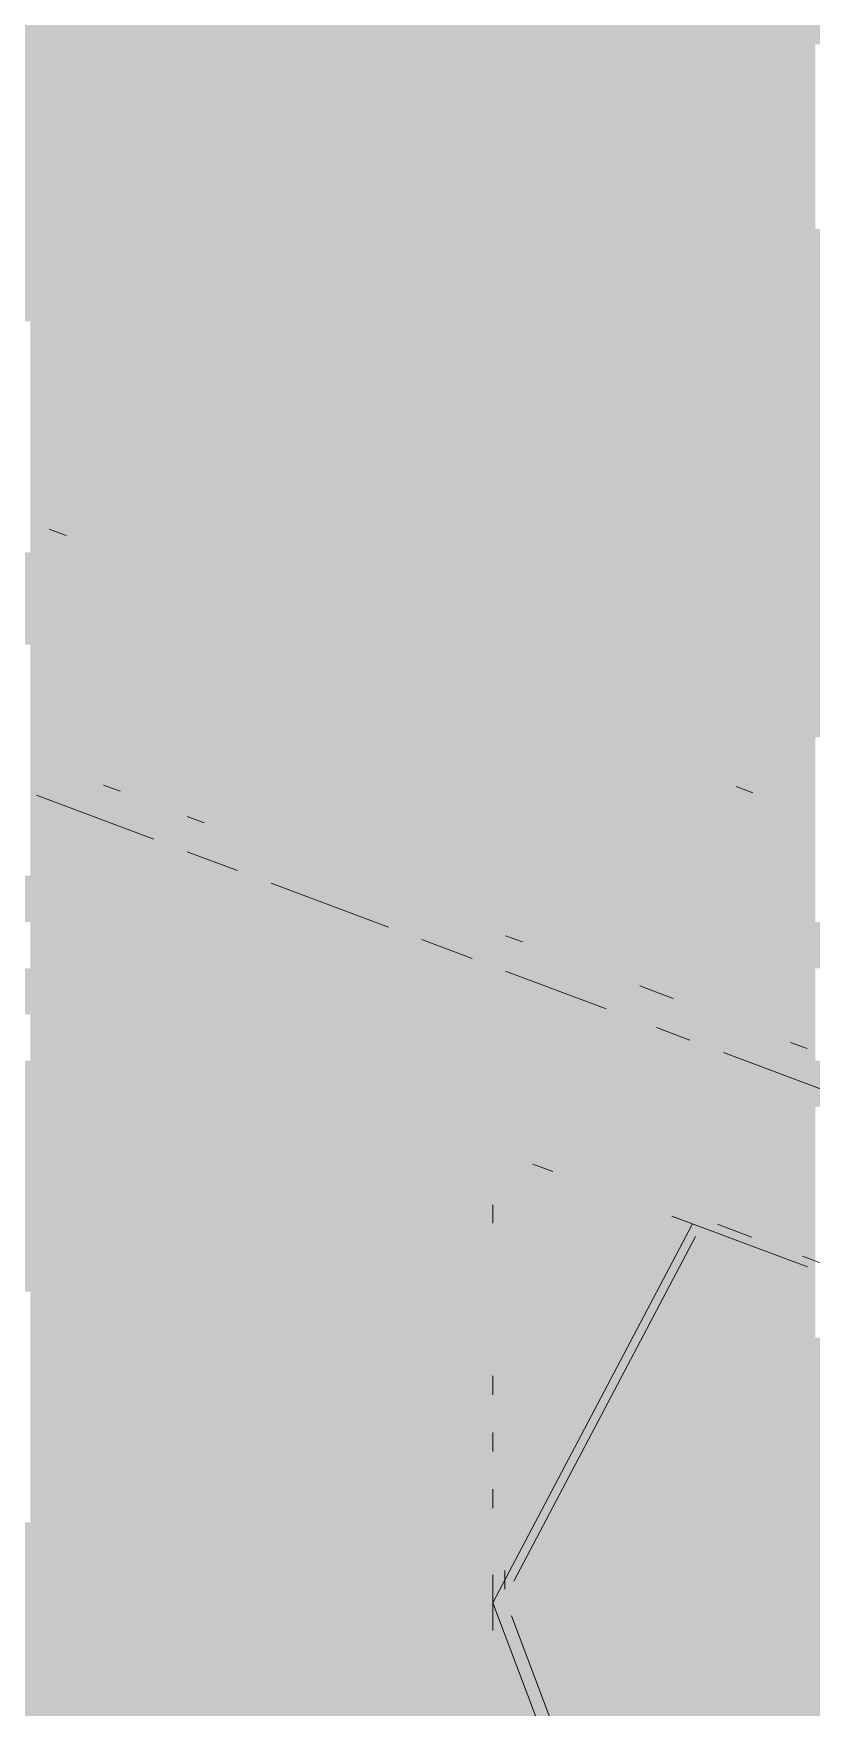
# Paper-space layout '03 3D Building and Roof' of a CAD drawing. Header units: millimetres. Extents: x 5 to 415, y 5 to 292.
# Drawn here: x 119.84 to 122.73, y 90.91 to 97.13 of the extents above; entities that cross this region are included whole.
import ezdxf

# ---------------------------------------------------------------- set-up
doc = ezdxf.new("R2010")
doc.units = ezdxf.units.MM
doc.layers.add('EXISTING', color=7, linetype='Continuous')
doc.layers.add('IMAGES', color=7, linetype='Continuous')

# ---------------------------------------------------------------- blocks, each defined once
blk = doc.blocks.new('SHEET_03')
at = {"layer": 'EXISTING', "color": 250, "lineweight": 9}
for p, q in [((119.9607, 95.2628), (119.8985, 95.2861)), ((120.0999, 94.3367), (120.162, 94.3134)), ((122.5099, 94.3078), (122.4478, 94.3311)), ((120.2864, 94.1357), (119.8511, 94.2987)), ((120.4107, 94.2202), (120.4729, 94.1969)), ((120.5973, 94.0192), (120.4107, 94.0891)), ((121.1569, 93.8096), (120.7216, 93.9726)), ((121.4678, 93.6931), (121.2812, 93.763)), ((121.5921, 93.7777), (121.6543, 93.7544)), ((121.9652, 93.5068), (121.5921, 93.6465)), ((122.0895, 93.5913), (122.2139, 93.5447)), ((122.2761, 93.3903), (122.1517, 93.4369)), ((122.6491, 93.3817), (122.7113, 93.3584)), ((122.8357, 93.1807), (122.4004, 93.3437)), ((121.7671, 92.9023), (121.6931, 92.93)), ((121.5449, 92.7107), (121.5449, 92.7794)), ((121.5449, 91.3021), (122.2856, 92.7081)), ((122.2084, 92.737), (122.7117, 92.5484)), ((122.2856, 92.7081), (122.2115, 92.7358)), ((122.5045, 92.6593), (122.3787, 92.7065)), ((122.2964, 92.6608), (121.623, 91.3827)), ((122.7561, 92.5651), (122.6932, 92.5886)), ((121.5449, 92.1438), (121.5449, 92.0737)), ((121.5449, 91.9334), (121.5449, 91.8633)), ((121.5449, 91.723), (121.5449, 91.6528)), ((121.5449, 91.1991), (121.5449, 91.4052)), ((121.5894, 91.4219), (121.5894, 91.3531)), ((121.5449, 91.3723), (121.5449, 91.3021)), ((121.5449, 91.3021), (121.5449, 91.232)), ((122.2362, 89.472), (121.5449, 91.3021)), ((121.6141, 91.2534), (122.2807, 89.4887))]:
    blk.add_line(p, q, dxfattribs=at)
at = {"layer": 'IMAGES', "color": 7}
for points in [[(115.7159, 97.0857), (123.0845, 97.0857), (115.7159, 97.2571), (123.0845, 97.2571)], [(116.0586, 96.9143), (122.5704, 96.9143), (116.0586, 97.0857), (122.5704, 97.0857)], [(122.5704, 96.9143), (122.7418, 96.9143), (122.5704, 97.0857), (122.7418, 97.0857)], [(116.5727, 96.7429), (122.0564, 96.7429), (116.5727, 96.9143), (122.0564, 96.9143)], [(122.0564, 96.7429), (122.2277, 96.7429), (122.0564, 96.9143), (122.2277, 96.9143)], [(122.2277, 96.7429), (122.3991, 96.7429), (122.2277, 96.9143), (122.3991, 96.9143)], [(122.3991, 96.7429), (122.5704, 96.7429), (122.3991, 96.9143), (122.5704, 96.9143)], [(122.5704, 96.7429), (122.7418, 96.7429), (122.5704, 96.9143), (122.7418, 96.9143)], [(116.9155, 96.5714), (121.7136, 96.5714), (116.9155, 96.7429), (121.7136, 96.7429)], [(121.7136, 96.5714), (122.0564, 96.5714), (121.7136, 96.7429), (122.0564, 96.7429)], [(122.0564, 96.5714), (122.2277, 96.5714), (122.0564, 96.7429), (122.2277, 96.7429)], [(122.2277, 96.5714), (122.3991, 96.5714), (122.2277, 96.7429), (122.3991, 96.7429)], [(122.3991, 96.5714), (122.7418, 96.5714), (122.3991, 96.7429), (122.7418, 96.7429)], [(117.4296, 96.4), (121.1995, 96.4), (117.4296, 96.5714), (121.1995, 96.5714)], [(121.1995, 96.4), (121.5423, 96.4), (121.1995, 96.5714), (121.5423, 96.5714)], [(121.5423, 96.4), (121.7136, 96.4), (121.5423, 96.5714), (121.7136, 96.5714)], [(121.7136, 96.4), (121.885, 96.4), (121.7136, 96.5714), (121.885, 96.5714)], [(121.885, 96.4), (122.0564, 96.4), (121.885, 96.5714), (122.0564, 96.5714)], [(122.0564, 96.4), (122.2277, 96.4), (122.0564, 96.5714), (122.2277, 96.5714)], [(122.2277, 96.4), (122.3991, 96.4), (122.2277, 96.5714), (122.3991, 96.5714)], [(122.3991, 96.4), (122.7418, 96.4), (122.3991, 96.5714), (122.7418, 96.5714)], [(117.9436, 96.2286), (120.5141, 96.2286), (117.9436, 96.4), (120.5141, 96.4)], [(120.5141, 96.2286), (120.8568, 96.2286), (120.5141, 96.4), (120.8568, 96.4)], [(120.8568, 96.2286), (121.0282, 96.2286), (120.8568, 96.4), (121.0282, 96.4)], [(121.0282, 96.2286), (121.1995, 96.2286), (121.0282, 96.4), (121.1995, 96.4)], [(121.1995, 96.2286), (121.3709, 96.2286), (121.1995, 96.4), (121.3709, 96.4)], [(121.3709, 96.2286), (121.7136, 96.2286), (121.3709, 96.4), (121.7136, 96.4)], [(121.7136, 96.2286), (122.2277, 96.2286), (121.7136, 96.4), (122.2277, 96.4)], [(122.2277, 96.2286), (129.2536, 96.2286), (122.2277, 96.4), (129.2536, 96.4)], [(118.2864, 96.0571), (120.3427, 96.0571), (118.2864, 96.2286), (120.3427, 96.2286)], [(120.3427, 96.0571), (120.5141, 96.0571), (120.3427, 96.2286), (120.5141, 96.2286)], [(120.5141, 96.0571), (120.8568, 96.0571), (120.5141, 96.2286), (120.8568, 96.2286)], [(120.8568, 96.0571), (121.0282, 96.0571), (120.8568, 96.2286), (121.0282, 96.2286)], [(121.0282, 96.0571), (121.1995, 96.0571), (121.0282, 96.2286), (121.1995, 96.2286)], [(121.1995, 96.0571), (121.3709, 96.0571), (121.1995, 96.2286), (121.3709, 96.2286)], [(121.3709, 96.0571), (121.7136, 96.0571), (121.3709, 96.2286), (121.7136, 96.2286)], [(121.7136, 96.0571), (121.885, 96.0571), (121.7136, 96.2286), (121.885, 96.2286)], [(121.885, 96.0571), (128.5682, 96.0571), (121.885, 96.2286), (128.5682, 96.2286)], [(119.8286, 95.8857), (120.1714, 95.8857), (119.8286, 96.0571), (120.1714, 96.0571)], [(120.1714, 95.8857), (120.3427, 95.8857), (120.1714, 96.0571), (120.3427, 96.0571)], [(120.3427, 95.8857), (120.5141, 95.8857), (120.3427, 96.0571), (120.5141, 96.0571)], [(120.5141, 95.8857), (120.6855, 95.8857), (120.5141, 96.0571), (120.6855, 96.0571)], [(120.6855, 95.8857), (121.0282, 95.8857), (120.6855, 96.0571), (121.0282, 96.0571)], [(121.0282, 95.8857), (121.1995, 95.8857), (121.0282, 96.0571), (121.1995, 96.0571)], [(121.1995, 95.8857), (121.3709, 95.8857), (121.1995, 96.0571), (121.3709, 96.0571)], [(121.3709, 95.8857), (128.2254, 95.8857), (121.3709, 96.0571), (128.2254, 96.0571)], [(119.8286, 95.7143), (120.1714, 95.7143), (119.8286, 95.8857), (120.1714, 95.8857)], [(120.1714, 95.7143), (120.3427, 95.7143), (120.1714, 95.8857), (120.3427, 95.8857)], [(120.3427, 95.7143), (120.5141, 95.7143), (120.3427, 95.8857), (120.5141, 95.8857)], [(120.5141, 95.7143), (120.6855, 95.7143), (120.5141, 95.8857), (120.6855, 95.8857)], [(120.6855, 95.7143), (121.0282, 95.7143), (120.6855, 95.8857), (121.0282, 95.8857)], [(121.0282, 95.7143), (127.7113, 95.7143), (121.0282, 95.8857), (127.7113, 95.8857)], [(119.8286, 95.5429), (120, 95.5429), (119.8286, 95.7143), (120, 95.7143)], [(120, 95.3714), (120.1714, 95.3714), (120, 95.7143), (120.1714, 95.7143)], [(120.1714, 95.5429), (120.3427, 95.5429), (120.1714, 95.7143), (120.3427, 95.7143)], [(120.3427, 95.5429), (120.5141, 95.5429), (120.3427, 95.7143), (120.5141, 95.7143)], [(120.5141, 95.5429), (127.1973, 95.5429), (120.5141, 95.7143), (127.1973, 95.7143)], [(119.8286, 95.3714), (120, 95.3714), (119.8286, 95.5429), (120, 95.5429)], [(120.1714, 95.3714), (126.6832, 95.3714), (120.1714, 95.5429), (126.6832, 95.5429)], [(119.8286, 95.2), (120.1714, 95.2), (119.8286, 95.3714), (120.1714, 95.3714)], [(120.1714, 95.2), (120.3427, 95.2), (120.1714, 95.3714), (120.3427, 95.3714)], [(120.3427, 95.2), (120.5141, 95.2), (120.3427, 95.3714), (120.5141, 95.3714)], [(120.5141, 95.2), (120.6855, 95.2), (120.5141, 95.3714), (120.6855, 95.3714)], [(120.6855, 95.2), (126.3404, 95.2), (120.6855, 95.3714), (126.3404, 95.3714)], [(118.6291, 95.0286), (120.3427, 95.0286), (118.6291, 95.2), (120.3427, 95.2)], [(120.3427, 95.0286), (120.5141, 95.0286), (120.3427, 95.2), (120.5141, 95.2)], [(120.5141, 95.0286), (120.6855, 95.0286), (120.5141, 95.2), (120.6855, 95.2)], [(120.6855, 95.0286), (120.8568, 95.0286), (120.6855, 95.2), (120.8568, 95.2)], [(120.8568, 95.0286), (121.0282, 95.0286), (120.8568, 95.2), (121.0282, 95.2)], [(121.0282, 95.0286), (121.3709, 95.0286), (121.0282, 95.2), (121.3709, 95.2)], [(121.3709, 95.0286), (125.8263, 95.0286), (121.3709, 95.2), (125.8263, 95.2)], [(119.1432, 94.8571), (120.1714, 94.8571), (119.1432, 95.0286), (120.1714, 95.0286)], [(120.1714, 94.8571), (120.3427, 94.8571), (120.1714, 95.0286), (120.3427, 95.0286)], [(120.3427, 94.8571), (120.6855, 94.8571), (120.3427, 95.0286), (120.6855, 95.0286)], [(120.6855, 94.8571), (121.3709, 94.8571), (120.6855, 95.0286), (121.3709, 95.0286)], [(121.3709, 94.8571), (125.4836, 94.8571), (121.3709, 95.0286), (125.4836, 95.0286)], [(119.8286, 94.6857), (120.5141, 94.6857), (119.8286, 94.8571), (120.5141, 94.8571)], [(120.5141, 94.6857), (120.6855, 94.6857), (120.5141, 94.8571), (120.6855, 94.8571)], [(120.6855, 94.6857), (120.8568, 94.6857), (120.6855, 94.8571), (120.8568, 94.8571)], [(120.8568, 94.6857), (121.0282, 94.6857), (120.8568, 94.8571), (121.0282, 94.8571)], [(121.0282, 94.6857), (121.1995, 94.6857), (121.0282, 94.8571), (121.1995, 94.8571)], [(121.1995, 94.6857), (121.5423, 94.6857), (121.1995, 94.8571), (121.5423, 94.8571)], [(121.5423, 94.6857), (121.885, 94.6857), (121.5423, 94.8571), (121.885, 94.8571)], [(121.885, 94.6857), (122.2277, 94.6857), (121.885, 94.8571), (122.2277, 94.8571)], [(122.2277, 94.6857), (124.9695, 94.6857), (122.2277, 94.8571), (124.9695, 94.8571)], [(119.8286, 94.5143), (120.1714, 94.5143), (119.8286, 94.6857), (120.1714, 94.6857)], [(120.1714, 94.5143), (121.0282, 94.5143), (120.1714, 94.6857), (121.0282, 94.6857)], [(121.0282, 94.5143), (121.5423, 94.5143), (121.0282, 94.6857), (121.5423, 94.6857)], [(121.5423, 94.5143), (122.2277, 94.5143), (121.5423, 94.6857), (122.2277, 94.6857)], [(122.2277, 94.5143), (122.3991, 94.5143), (122.2277, 94.6857), (122.3991, 94.6857)], [(122.3991, 94.5143), (122.5704, 94.5143), (122.3991, 94.6857), (122.5704, 94.6857)], [(122.5704, 94.5143), (124.4554, 94.5143), (122.5704, 94.6857), (124.4554, 94.6857)], [(119.8286, 94.3429), (120, 94.3429), (119.8286, 94.5143), (120, 94.5143)], [(120, 94.3429), (120.3427, 94.3429), (120, 94.5143), (120.3427, 94.5143)], [(120.3427, 94.3429), (120.5141, 94.3429), (120.3427, 94.5143), (120.5141, 94.5143)], [(120.5141, 94.3429), (121.5423, 94.3429), (120.5141, 94.5143), (121.5423, 94.5143)], [(121.5423, 94.3429), (121.885, 94.3429), (121.5423, 94.5143), (121.885, 94.5143)], [(121.885, 94.3429), (122.0564, 94.3429), (121.885, 94.5143), (122.0564, 94.5143)], [(122.0564, 94.3429), (122.2277, 94.3429), (122.0564, 94.5143), (122.2277, 94.5143)], [(122.2277, 94.3429), (122.3991, 94.3429), (122.2277, 94.5143), (122.3991, 94.5143)], [(122.3991, 94.3429), (122.7418, 94.3429), (122.3991, 94.5143), (122.7418, 94.5143)], [(119.8286, 94.1714), (120, 94.1714), (119.8286, 94.3429), (120, 94.3429)], [(120, 94.1714), (120.1714, 94.1714), (120, 94.3429), (120.1714, 94.3429)], [(120.1714, 94.1714), (120.3427, 94.1714), (120.1714, 94.3429), (120.3427, 94.3429)], [(120.3427, 94.1714), (120.5141, 94.1714), (120.3427, 94.3429), (120.5141, 94.3429)], [(120.5141, 94.1714), (120.6855, 94.1714), (120.5141, 94.3429), (120.6855, 94.3429)], [(120.6855, 94.1714), (120.8568, 94.1714), (120.6855, 94.3429), (120.8568, 94.3429)], [(120.8568, 94.1714), (121.1995, 94.1714), (120.8568, 94.3429), (121.1995, 94.3429)], [(121.1995, 94.1714), (121.885, 94.1714), (121.1995, 94.3429), (121.885, 94.3429)], [(121.885, 94.1714), (122.3991, 94.1714), (121.885, 94.3429), (122.3991, 94.3429)], [(122.3991, 94.1714), (122.5704, 94.1714), (122.3991, 94.3429), (122.5704, 94.3429)], [(122.5704, 94.1714), (122.7418, 94.1714), (122.5704, 94.3429), (122.7418, 94.3429)], [(119.8286, 94), (120, 94), (119.8286, 94.1714), (120, 94.1714)], [(120, 94), (120.1714, 94), (120, 94.1714), (120.1714, 94.1714)], [(120.1714, 94), (120.5141, 94), (120.1714, 94.1714), (120.5141, 94.1714)], [(120.5141, 94), (120.6855, 94), (120.5141, 94.1714), (120.6855, 94.1714)], [(120.6855, 94), (120.8568, 94), (120.6855, 94.1714), (120.8568, 94.1714)], [(120.8568, 94), (121.1995, 94), (120.8568, 94.1714), (121.1995, 94.1714)], [(121.1995, 94), (121.3709, 94), (121.1995, 94.1714), (121.3709, 94.1714)], [(121.3709, 94), (122.3991, 94), (121.3709, 94.1714), (122.3991, 94.1714)], [(122.3991, 94), (122.7418, 94), (122.3991, 94.1714), (122.7418, 94.1714)], [(119.6573, 93.8286), (120.1714, 93.8286), (119.6573, 94), (120.1714, 94)], [(120.1714, 93.8286), (120.3427, 93.8286), (120.1714, 94), (120.3427, 94)], [(120.3427, 93.8286), (120.5141, 93.8286), (120.3427, 94), (120.5141, 94)], [(120.5141, 93.8286), (120.6855, 93.8286), (120.5141, 94), (120.6855, 94)], [(120.6855, 93.8286), (121.1995, 93.8286), (120.6855, 94), (121.1995, 94)], [(121.1995, 93.8286), (121.3709, 93.8286), (121.1995, 94), (121.3709, 94)], [(121.3709, 93.8286), (121.7136, 93.8286), (121.3709, 94), (121.7136, 94)], [(121.7136, 93.8286), (121.885, 93.8286), (121.7136, 94), (121.885, 94)], [(121.885, 93.8286), (122.7418, 93.8286), (121.885, 94), (122.7418, 94)], [(119.8286, 93.6571), (120, 93.6571), (119.8286, 93.8286), (120, 93.8286)], [(120, 93.6571), (120.3427, 93.6571), (120, 93.8286), (120.3427, 93.8286)], [(120.3427, 93.6571), (120.6855, 93.6571), (120.3427, 93.8286), (120.6855, 93.8286)], [(120.6855, 93.6571), (120.8568, 93.6571), (120.6855, 93.8286), (120.8568, 93.8286)], [(120.8568, 93.6571), (121.0282, 93.6571), (120.8568, 93.8286), (121.0282, 93.8286)], [(121.0282, 93.6571), (121.1995, 93.6571), (121.0282, 93.8286), (121.1995, 93.8286)], [(121.1995, 93.6571), (121.3709, 93.6571), (121.1995, 93.8286), (121.3709, 93.8286)], [(121.3709, 93.6571), (121.5423, 93.6571), (121.3709, 93.8286), (121.5423, 93.8286)], [(121.5423, 93.6571), (121.885, 93.6571), (121.5423, 93.8286), (121.885, 93.8286)], [(121.885, 93.6571), (122.0564, 93.6571), (121.885, 93.8286), (122.0564, 93.8286)], [(122.0564, 93.6571), (122.3991, 93.6571), (122.0564, 93.8286), (122.3991, 93.8286)], [(122.3991, 93.6571), (123.2559, 93.6571), (122.3991, 93.8286), (123.2559, 93.8286)], [(119.6573, 93.4857), (120, 93.4857), (119.6573, 93.6571), (120, 93.6571)], [(120, 93.4857), (120.3427, 93.4857), (120, 93.6571), (120.3427, 93.6571)], [(120.3427, 93.4857), (120.5141, 93.4857), (120.3427, 93.6571), (120.5141, 93.6571)], [(120.5141, 93.4857), (121.0282, 93.4857), (120.5141, 93.6571), (121.0282, 93.6571)], [(121.0282, 93.4857), (121.1995, 93.4857), (121.0282, 93.6571), (121.1995, 93.6571)], [(121.1995, 93.4857), (121.3709, 93.4857), (121.1995, 93.6571), (121.3709, 93.6571)], [(121.3709, 93.4857), (121.5423, 93.4857), (121.3709, 93.6571), (121.5423, 93.6571)], [(121.5423, 93.4857), (121.7136, 93.4857), (121.5423, 93.6571), (121.7136, 93.6571)], [(121.7136, 93.4857), (121.885, 93.4857), (121.7136, 93.6571), (121.885, 93.6571)], [(121.885, 93.4857), (122.0564, 93.4857), (121.885, 93.6571), (122.0564, 93.6571)], [(122.0564, 93.4857), (122.2277, 93.4857), (122.0564, 93.6571), (122.2277, 93.6571)], [(122.2277, 93.4857), (122.3991, 93.4857), (122.2277, 93.6571), (122.3991, 93.6571)], [(122.3991, 93.4857), (122.7418, 93.4857), (122.3991, 93.6571), (122.7418, 93.6571)], [(119.8286, 93.3143), (120, 93.3143), (119.8286, 93.4857), (120, 93.4857)], [(120, 93.3143), (120.1714, 93.3143), (120, 93.4857), (120.1714, 93.4857)], [(120.1714, 93.3143), (120.5141, 93.3143), (120.1714, 93.4857), (120.5141, 93.4857)], [(120.5141, 93.3143), (120.6855, 93.3143), (120.5141, 93.4857), (120.6855, 93.4857)], [(120.6855, 93.3143), (120.8568, 93.3143), (120.6855, 93.4857), (120.8568, 93.4857)], [(120.8568, 93.3143), (121.3709, 93.3143), (120.8568, 93.4857), (121.3709, 93.4857)], [(121.3709, 93.3143), (121.5423, 93.3143), (121.3709, 93.4857), (121.5423, 93.4857)], [(121.5423, 93.3143), (121.7136, 93.3143), (121.5423, 93.4857), (121.7136, 93.4857)], [(121.7136, 93.3143), (121.885, 93.3143), (121.7136, 93.4857), (121.885, 93.4857)], [(121.885, 93.3143), (122.2277, 93.3143), (121.885, 93.4857), (122.2277, 93.4857)], [(122.2277, 93.3143), (122.3991, 93.3143), (122.2277, 93.4857), (122.3991, 93.4857)], [(122.3991, 93.3143), (122.5704, 93.3143), (122.3991, 93.4857), (122.5704, 93.4857)], [(122.5704, 93.3143), (122.7418, 93.3143), (122.5704, 93.4857), (122.7418, 93.4857)], [(119.4859, 93.1429), (120, 93.1429), (119.4859, 93.3143), (120, 93.3143)], [(120, 93.1429), (120.1714, 93.1429), (120, 93.3143), (120.1714, 93.3143)], [(120.1714, 93.1429), (120.3427, 93.1429), (120.1714, 93.3143), (120.3427, 93.3143)], [(120.3427, 93.1429), (120.5141, 93.1429), (120.3427, 93.3143), (120.5141, 93.3143)], [(120.5141, 93.1429), (120.6855, 93.1429), (120.5141, 93.3143), (120.6855, 93.3143)], [(120.6855, 93.1429), (120.8568, 93.1429), (120.6855, 93.3143), (120.8568, 93.3143)], [(120.8568, 93.1429), (121.0282, 93.1429), (120.8568, 93.3143), (121.0282, 93.3143)], [(121.0282, 93.1429), (121.1995, 93.1429), (121.0282, 93.3143), (121.1995, 93.3143)], [(121.1995, 93.1429), (121.3709, 93.1429), (121.1995, 93.3143), (121.3709, 93.3143)], [(121.3709, 93.1429), (121.885, 93.1429), (121.3709, 93.3143), (121.885, 93.3143)], [(121.885, 93.1429), (122.0564, 93.1429), (121.885, 93.3143), (122.0564, 93.3143)], [(122.0564, 93.1429), (122.2277, 93.1429), (122.0564, 93.3143), (122.2277, 93.3143)], [(122.2277, 93.1429), (122.3991, 93.1429), (122.2277, 93.3143), (122.3991, 93.3143)], [(122.3991, 93.1429), (122.9132, 93.1429), (122.3991, 93.3143), (122.9132, 93.3143)], [(119.3145, 92.9714), (120.1714, 92.9714), (119.3145, 93.1429), (120.1714, 93.1429)], [(120.1714, 92.9714), (120.6855, 92.9714), (120.1714, 93.1429), (120.6855, 93.1429)], [(120.6855, 92.9714), (120.8568, 92.9714), (120.6855, 93.1429), (120.8568, 93.1429)], [(120.8568, 92.9714), (121.0282, 92.9714), (120.8568, 93.1429), (121.0282, 93.1429)], [(121.0282, 92.9714), (121.3709, 92.9714), (121.0282, 93.1429), (121.3709, 93.1429)], [(121.3709, 92.9714), (121.5423, 92.9714), (121.3709, 93.1429), (121.5423, 93.1429)], [(121.5423, 92.9714), (121.7136, 92.9714), (121.5423, 93.1429), (121.7136, 93.1429)], [(121.7136, 92.9714), (122.0564, 92.9714), (121.7136, 93.1429), (122.0564, 93.1429)], [(122.0564, 92.9714), (122.2277, 92.9714), (122.0564, 93.1429), (122.2277, 93.1429)], [(122.2277, 92.9714), (122.3991, 92.9714), (122.2277, 93.1429), (122.3991, 93.1429)], [(122.3991, 92.8), (122.5704, 92.8), (122.3991, 93.1429), (122.5704, 93.1429)], [(122.5704, 92.9714), (122.7418, 92.9714), (122.5704, 93.1429), (122.7418, 93.1429)], [(119.4859, 92.8), (120.8568, 92.8), (119.4859, 92.9714), (120.8568, 92.9714)], [(120.8568, 92.8), (121.0282, 92.8), (120.8568, 92.9714), (121.0282, 92.9714)], [(121.0282, 92.8), (121.3709, 92.8), (121.0282, 92.9714), (121.3709, 92.9714)], [(121.3709, 92.8), (121.5423, 92.8), (121.3709, 92.9714), (121.5423, 92.9714)], [(121.5423, 92.8), (121.7136, 92.8), (121.5423, 92.9714), (121.7136, 92.9714)], [(121.7136, 92.8), (121.885, 92.8), (121.7136, 92.9714), (121.885, 92.9714)], [(121.885, 92.8), (122.0564, 92.8), (121.885, 92.9714), (122.0564, 92.9714)], [(122.0564, 92.8), (122.3991, 92.8), (122.0564, 92.9714), (122.3991, 92.9714)], [(122.5704, 92.8), (122.7418, 92.8), (122.5704, 92.9714), (122.7418, 92.9714)], [(119.6573, 92.4571), (121.1995, 92.4571), (119.6573, 92.8), (121.1995, 92.8)], [(121.1995, 89.8857), (121.3709, 89.8857), (121.1995, 92.8), (121.3709, 92.8)], [(121.3709, 91.6), (121.5423, 91.6), (121.3709, 92.8), (121.5423, 92.8)], [(121.5423, 91.7714), (121.7136, 91.7714), (121.5423, 92.8), (121.7136, 92.8)], [(121.7136, 92.6286), (121.885, 92.6286), (121.7136, 92.8), (121.885, 92.8)], [(121.885, 92.6286), (122.0564, 92.6286), (121.885, 92.8), (122.0564, 92.8)], [(122.0564, 92.6286), (122.2277, 92.6286), (122.0564, 92.8), (122.2277, 92.8)], [(122.2277, 92.6286), (122.3991, 92.6286), (122.2277, 92.8), (122.3991, 92.8)], [(122.3991, 92.6286), (122.5704, 92.6286), (122.3991, 92.8), (122.5704, 92.8)], [(122.5704, 92.6286), (122.7418, 92.6286), (122.5704, 92.8), (122.7418, 92.8)], [(121.7136, 92.2857), (122.0564, 92.2857), (121.7136, 92.6286), (122.0564, 92.6286)], [(122.0564, 92.4571), (122.2277, 92.4571), (122.0564, 92.6286), (122.2277, 92.6286)], [(122.2277, 92.4571), (122.3991, 92.4571), (122.2277, 92.6286), (122.3991, 92.6286)], [(122.3991, 92.4571), (122.7418, 92.4571), (122.3991, 92.6286), (122.7418, 92.6286)], [(119.8286, 91.6), (121.1995, 91.6), (119.8286, 92.4571), (121.1995, 92.4571)], [(122.0564, 92.2857), (122.2277, 92.2857), (122.0564, 92.4571), (122.2277, 92.4571)], [(122.2277, 92.2857), (122.3991, 92.2857), (122.2277, 92.4571), (122.3991, 92.4571)], [(122.3991, 92.2857), (122.5704, 92.2857), (122.3991, 92.4571), (122.5704, 92.4571)], [(122.5704, 92.2857), (122.7418, 92.2857), (122.5704, 92.4571), (122.7418, 92.4571)], [(121.7136, 91.9429), (121.885, 91.9429), (121.7136, 92.2857), (121.885, 92.2857)], [(121.885, 92.1143), (122.0564, 92.1143), (121.885, 92.2857), (122.0564, 92.2857)], [(122.0564, 92.1143), (122.2277, 92.1143), (122.0564, 92.2857), (122.2277, 92.2857)], [(122.2277, 92.1143), (122.3991, 92.1143), (122.2277, 92.2857), (122.3991, 92.2857)], [(122.3991, 92.1143), (122.9132, 92.1143), (122.3991, 92.2857), (122.9132, 92.2857)], [(121.885, 91.9429), (122.2277, 91.9429), (121.885, 92.1143), (122.2277, 92.1143)], [(122.2277, 91.9429), (122.3991, 91.9429), (122.2277, 92.1143), (122.3991, 92.1143)], [(122.3991, 91.9429), (123.0845, 91.9429), (122.3991, 92.1143), (123.0845, 92.1143)], [(121.7136, 91.7714), (121.885, 91.7714), (121.7136, 91.9429), (121.885, 91.9429)], [(121.885, 91.7714), (122.0564, 91.7714), (121.885, 91.9429), (122.0564, 91.9429)], [(122.0564, 91.7714), (122.2277, 91.7714), (122.0564, 91.9429), (122.2277, 91.9429)], [(122.2277, 91.7714), (122.3991, 91.7714), (122.2277, 91.9429), (122.3991, 91.9429)], [(122.3991, 91.7714), (123.5986, 91.7714), (122.3991, 91.9429), (123.5986, 91.9429)], [(121.5423, 91.6), (121.7136, 91.6), (121.5423, 91.7714), (121.7136, 91.7714)], [(121.7136, 91.6), (121.885, 91.6), (121.7136, 91.7714), (121.885, 91.7714)], [(121.885, 91.6), (122.0564, 91.6), (121.885, 91.7714), (122.0564, 91.7714)], [(122.0564, 91.6), (122.2277, 91.6), (122.0564, 91.7714), (122.2277, 91.7714)], [(122.2277, 91.6), (123.5986, 91.6), (122.2277, 91.7714), (123.5986, 91.7714)], [(119.6573, 91.2571), (121.1995, 91.2571), (119.6573, 91.6), (121.1995, 91.6)], [(121.3709, 90.7429), (121.5423, 90.7429), (121.3709, 91.6), (121.5423, 91.6)], [(121.5423, 90.9143), (121.7136, 90.9143), (121.5423, 91.6), (121.7136, 91.6)], [(121.7136, 91.4286), (121.885, 91.4286), (121.7136, 91.6), (121.885, 91.6)], [(121.885, 90.9143), (122.0564, 90.9143), (121.885, 91.6), (122.0564, 91.6)], [(122.0564, 91.4286), (123.77, 91.4286), (122.0564, 91.6), (123.77, 91.6)], [(121.7136, 90.9143), (121.885, 90.9143), (121.7136, 91.4286), (121.885, 91.4286)], [(122.0564, 91.2571), (123.9414, 91.2571), (122.0564, 91.4286), (123.9414, 91.4286)], [(119.4859, 90.9143), (121.1995, 90.9143), (119.4859, 91.2571), (121.1995, 91.2571)], [(122.0564, 91.0857), (123.77, 91.0857), (122.0564, 91.2571), (123.77, 91.2571)], [(122.0564, 90.7429), (123.9414, 90.7429), (122.0564, 91.0857), (123.9414, 91.0857)], [(119.3145, 90.7429), (121.1995, 90.7429), (119.3145, 90.9143), (121.1995, 90.9143)], [(121.5423, 90.7429), (121.885, 90.7429), (121.5423, 90.9143), (121.885, 90.9143)], [(121.885, 90.7429), (122.0564, 90.7429), (121.885, 90.9143), (122.0564, 90.9143)]]:
    blk.add_solid(points, dxfattribs=at)

psp = doc.layouts.new('03 3D Building and Roof')

# ---------------------------------------------------------------- block references
psp.add_blockref('SHEET_03', (0, 0))

doc.saveas('drawing.dxf')
